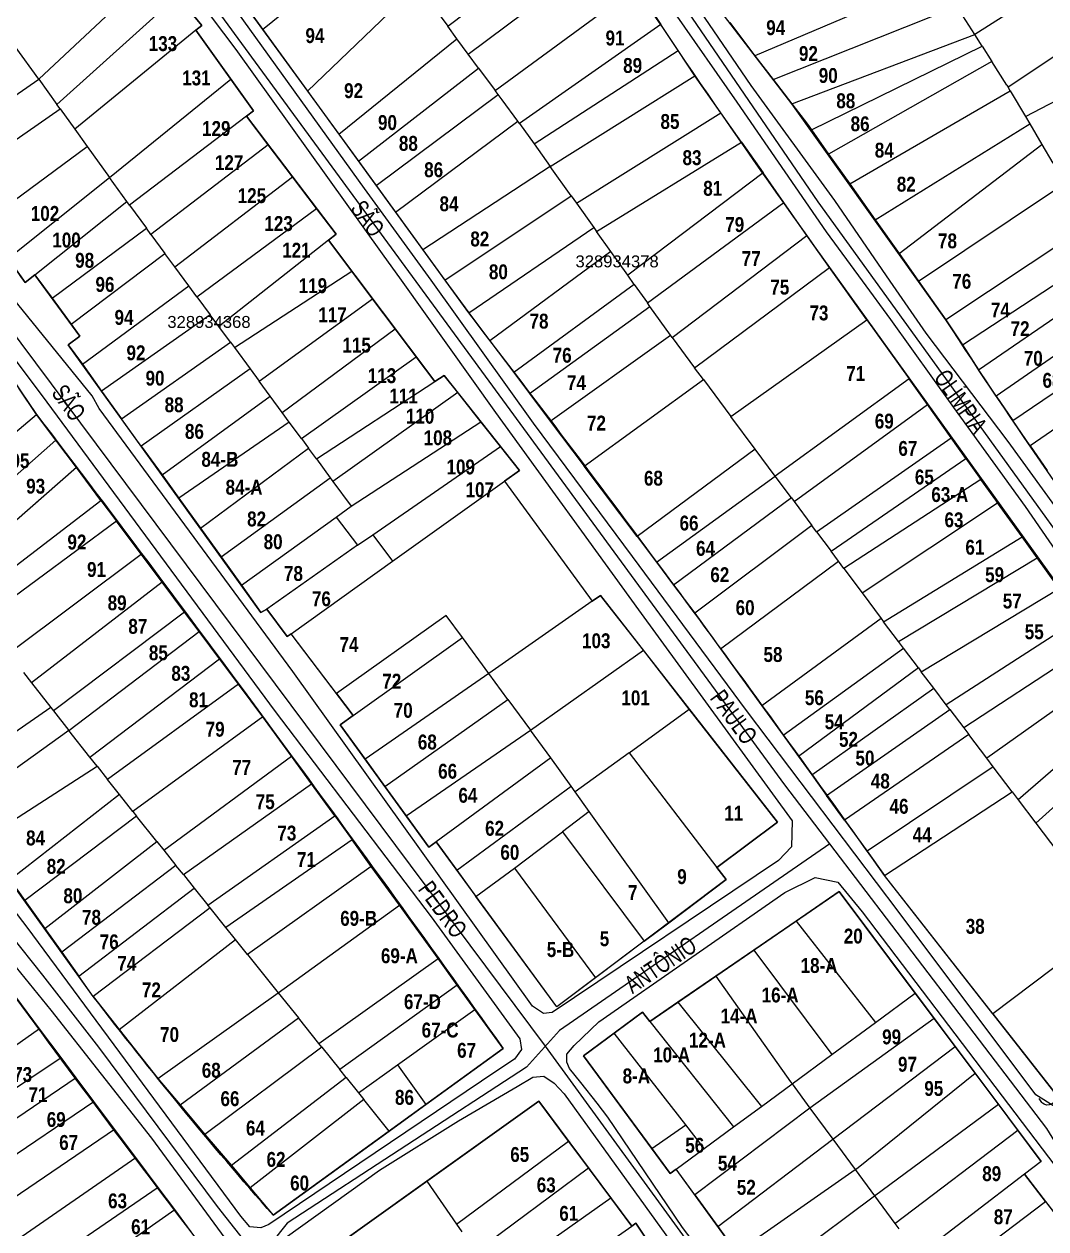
# Model space of a CAD drawing. Extents: x 206155 to 208014, y 4847439 to 4850017.
# Drawn here: x 207287.6 to 207459.2, y 4848296.4 to 4848498.9 of the extents above; entities that cross this region are included whole.
import ezdxf
from ezdxf.enums import TextEntityAlignment as Align

# ---------------------------------------------------------------- set-up
doc = ezdxf.new("R2010")
doc.units = 0
doc.header["$LTSCALE"] = 1.5
doc.header["$MEASUREMENT"] = 0
for name, color, linetype in [('CD-MALHA-LOTES', 40, 'CONTINUOUS'), ('CD_TXT_QUADRA', 7, 'CONTINUOUS'), ('RU-QUADRAS', 6, 'CONTINUOUS'), ('SV-EIXO-RUA-N-PAV', 6, 'CONTINUOUS'), ('SV-PONTE-BUEIRO', 249, 'CONTINUOUS'), ('SV-RUA-NAO-PAV-S-GUIA-C-GUIA', 7, 'CONTINUOUS'), ('SV-TXT-RUA-N-PAV-S-GUIA-C-GUIA', 7, 'CONTINUOUS'), ('Th_NmrPort', 7, 'CONTINUOUS')]:
    doc.layers.add(name, color=color, linetype=linetype)
doc.styles.add('ARIAL', font='ARIAL.TTF')
doc.styles.get("Standard").update_dxf_attribs({"font": 'swisscbo.ttf'})

# ---------------------------------------------------------------- blocks, each defined once
blk = doc.blocks.new('COD119', base_point=(207244.147261, 4849431.007731))
at = {"layer": 'SV-PONTE-BUEIRO'}
blk.add_lwpolyline([(207242.637261, 4849429.007731), (207242.637261, 4849429.841065), (207242.637261, 4849429.966065), (207242.763094, 4849430.299398), (207243.014761, 4849430.674398), (207243.392261, 4849430.882731), (207243.895594, 4849431.007731), (207244.398927, 4849431.007731), (207244.902261, 4849430.882731), (207245.279761, 4849430.674398), (207245.531427, 4849430.299398), (207245.657261, 4849429.966065), (207245.657261, 4849429.841065), (207245.657261, 4849429.007731)], dxfattribs=at)

msp = doc.modelspace()

# ---------------------------------------------------------------- linework, layer by layer
at = {"layer": 'CD-MALHA-LOTES', "linetype": 'Continuous'}
for p, q in [((207358.77, 4848498.48), (207382.63, 4848516.62)), ((207477.08, 4848516.12), (207447.28, 4848497.1)), ((207327.64, 4848497.96), (207347.38, 4848513.9)), ((207317.2, 4848512.3), (207327.64, 4848497.96)), ((207362.21, 4848493.83), (207386.01, 4848511.61)), ((207309.74, 4848508.03), (207290.06, 4848489.6)), ((207482.43, 4848507.99), (207452.88, 4848488.26)), ((207441.22, 4848506.65), (207410.37, 4848493.55)), ((207293.11, 4848485.37), (207313.37, 4848503.6)), ((207335.19, 4848487.58), (207353.7, 4848505.35)), ((207354.74, 4848503.94), (207358.77, 4848498.48)), ((207366.74, 4848487.7), (207390.38, 4848505.05)), ((207390.38, 4848505.05), (207394.54, 4848498.81)), ((207413.45, 4848489.52), (207444.29, 4848501.81)), ((207447.28, 4848497.1), (207444.29, 4848501.81)), ((207455.78, 4848483.35), (207487.73, 4848499.92)), ((207316.45, 4848497.83), (207296.11, 4848481.2)), ((207322.34, 4848489.58), (207316.45, 4848497.83)), ((207327.64, 4848497.96), (207335.19, 4848487.58)), ((207360.32, 4848496.38), (207358.77, 4848498.48)), ((207394.54, 4848498.81), (207370.84, 4848482.13)), ((207397.48, 4848494.4), (207394.54, 4848498.81)), ((207406.12, 4848499.1), (207410.37, 4848493.55)), ((207340.46, 4848480.35), (207360.32, 4848496.38)), ((207362.21, 4848493.83), (207360.32, 4848496.38)), ((207416.57, 4848485.45), (207447.28, 4848497.1)), ((207448.53, 4848495.12), (207447.28, 4848497.1)), ((207290.06, 4848489.6), (207286.12, 4848495.09)), ((207363.95, 4848491.47), (207362.21, 4848493.83)), ((207373.27, 4848478.72), (207397.48, 4848494.4)), ((207400.29, 4848490.17), (207397.48, 4848494.4)), ((207410.37, 4848493.55), (207413.45, 4848489.52)), ((207419.86, 4848481.07), (207448.53, 4848495.12)), ((207448.53, 4848495.12), (207450.15, 4848492.58)), ((207343.76, 4848475.82), (207363.95, 4848491.47)), ((207363.95, 4848491.47), (207366.74, 4848487.7)), ((207450.15, 4848492.58), (207422.74, 4848477.01)), ((207452.67, 4848488.61), (207450.15, 4848492.58)), ((207272.15, 4848477.16), (207290.06, 4848489.6)), ((207290.06, 4848489.6), (207293.11, 4848485.37)), ((207301.97, 4848473.05), (207322.34, 4848489.58)), ((207326.13, 4848484.26), (207322.34, 4848489.58)), ((207375.99, 4848474.9), (207400.29, 4848490.17)), ((207404.66, 4848483.94), (207400.29, 4848490.17)), ((207413.45, 4848489.52), (207416.57, 4848485.45)), ((207335.19, 4848487.58), (207340.46, 4848480.35)), ((207367.23, 4848487.03), (207366.74, 4848487.7)), ((207426.29, 4848471.99), (207453.23, 4848487.66)), ((207452.67, 4848488.61), (207452.88, 4848488.26)), ((207453.23, 4848487.66), (207452.88, 4848488.26)), ((207453.23, 4848487.66), (207455.78, 4848483.35)), ((207293.66, 4848484.6), (207293.11, 4848485.37)), ((207346.73, 4848471.73), (207367.23, 4848487.03)), ((207367.91, 4848486.11), (207367.23, 4848487.03)), ((207370.56, 4848482.55), (207367.91, 4848486.11)), ((207416.57, 4848485.45), (207419.17, 4848482.05)), ((207275.83, 4848472.23), (207293.66, 4848484.6)), ((207293.66, 4848484.6), (207296.11, 4848481.2)), ((207324.98, 4848483.39), (207305.31, 4848468.41)), ((207324.98, 4848483.39), (207326.13, 4848484.26)), ((207328.62, 4848478.59), (207324.98, 4848483.39)), ((207380.37, 4848468.77), (207404.66, 4848483.94)), ((207408.11, 4848479.02), (207404.66, 4848483.94)), ((207455.78, 4848483.35), (207456.52, 4848482.1)), ((207296.11, 4848481.2), (207298.2, 4848478.3)), ((207349.99, 4848467.26), (207370.56, 4848482.55)), ((207370.84, 4848482.13), (207370.56, 4848482.55)), ((207370.84, 4848482.13), (207373.27, 4848478.72)), ((207419.17, 4848482.05), (207419.86, 4848481.07)), ((207430.56, 4848465.95), (207456.52, 4848482.1)), ((207456.52, 4848482.1), (207458.56, 4848478.64)), ((207340.46, 4848480.35), (207343.76, 4848475.82)), ((207419.86, 4848481.07), (207422.74, 4848477.01)), ((207280.71, 4848465.38), (207298.2, 4848478.3)), ((207298.2, 4848478.3), (207301.97, 4848473.05)), ((207328.62, 4848478.59), (207308.91, 4848463.51)), ((207332.71, 4848473.19), (207328.62, 4848478.59)), ((207373.27, 4848478.72), (207375.99, 4848474.9)), ((207383.76, 4848464.01), (207408.11, 4848479.02)), ((207408.11, 4848479.02), (207411.73, 4848473.84)), ((207434.57, 4848460.28), (207458.56, 4848478.64)), ((207458.56, 4848478.64), (207460.42, 4848475.49)), ((207343.76, 4848475.82), (207346.73, 4848471.73)), ((207422.74, 4848477.01), (207426.29, 4848471.99)), ((207284.92, 4848459.46), (207301.97, 4848473.05)), ((207304.84, 4848469.05), (207301.97, 4848473.05)), ((207312.94, 4848458.04), (207332.71, 4848473.19)), ((207336.74, 4848467.87), (207332.71, 4848473.19)), ((207375.99, 4848474.9), (207354.58, 4848460.95)), ((207379.49, 4848470), (207375.99, 4848474.9)), ((207411.73, 4848473.84), (207389, 4848456.66)), ((207415.24, 4848468.85), (207411.73, 4848473.84)), ((207346.73, 4848471.73), (207349.99, 4848467.26)), ((207426.29, 4848471.99), (207430.56, 4848465.95)), ((207437.84, 4848455.67), (207461.04, 4848471.17)), ((207289.43, 4848456.75), (207304.84, 4848469.05)), ((207305.31, 4848468.41), (207304.84, 4848469.05)), ((207358.29, 4848455.85), (207379.49, 4848470)), ((207379.49, 4848470), (207380.37, 4848468.77)), ((207305.31, 4848468.41), (207308.15, 4848464.55)), ((207316.63, 4848453.03), (207336.74, 4848467.87)), ((207349.99, 4848467.26), (207354.58, 4848460.95)), ((207380.37, 4848468.77), (207383.28, 4848464.68)), ((207392.33, 4848452), (207415.24, 4848468.85)), ((207419.09, 4848463.34), (207415.24, 4848468.85)), ((207430.56, 4848465.95), (207434.57, 4848460.28)), ((207292.32, 4848452.78), (207308.15, 4848464.55)), ((207308.91, 4848463.51), (207308.15, 4848464.55)), ((207308.91, 4848463.51), (207311.26, 4848460.33)), ((207362.33, 4848450.31), (207383.28, 4848464.68)), ((207383.28, 4848464.68), (207383.76, 4848464.01)), ((207386.17, 4848460.62), (207383.76, 4848464.01)), ((207396.48, 4848446.17), (207419.09, 4848463.34)), ((207422.88, 4848457.94), (207419.09, 4848463.34)), ((207465.73, 4848464.65), (207442.44, 4848449.14)), ((207338.73, 4848462.53), (207320.29, 4848448.06)), ((207342.64, 4848457.33), (207338.73, 4848462.53)), ((207354.58, 4848460.95), (207358.29, 4848455.85)), ((207284.92, 4848459.46), (207287.79, 4848455.44)), ((207295.49, 4848448.44), (207311.26, 4848460.33)), ((207312.94, 4848458.04), (207311.26, 4848460.33)), ((207386.17, 4848460.62), (207365.84, 4848445.64)), ((207389, 4848456.66), (207386.17, 4848460.62)), ((207434.57, 4848460.28), (207437.84, 4848455.67)), ((207445.2, 4848444.94), (207468.78, 4848460.41)), ((207315.27, 4848454.87), (207312.94, 4848458.04)), ((207322.93, 4848444.49), (207342.64, 4848457.33)), ((207346.15, 4848452.68), (207342.64, 4848457.33)), ((207400.23, 4848441.12), (207422.88, 4848457.94)), ((207429.14, 4848449.18), (207422.88, 4848457.94)), ((207447.94, 4848440.77), (207471.35, 4848456.83)), ((207287.79, 4848455.44), (207289.43, 4848456.75)), ((207289.43, 4848456.75), (207292.32, 4848452.78)), ((207297.39, 4848441.69), (207315.27, 4848454.87)), ((207316.63, 4848453.03), (207315.27, 4848454.87)), ((207358.29, 4848455.85), (207362.33, 4848450.31)), ((207390.1, 4848455.11), (207369.84, 4848440.32)), ((207390.1, 4848455.11), (207389, 4848456.66)), ((207390.1, 4848455.11), (207392.33, 4848452)), ((207437.84, 4848455.67), (207442.44, 4848449.14)), ((207316.63, 4848453.03), (207318.85, 4848450.02)), ((207292.32, 4848452.78), (207295.49, 4848448.44)), ((207327.08, 4848438.85), (207346.15, 4848452.68)), ((207349.94, 4848447.65), (207346.15, 4848452.68)), ((207372.49, 4848436.8), (207392.73, 4848451.42)), ((207392.73, 4848451.42), (207392.33, 4848452)), ((207396.16, 4848446.61), (207392.73, 4848451.42)), ((207474.35, 4848452.66), (207450.86, 4848436.31)), ((207318.85, 4848450.02), (207300.63, 4848437.18)), ((207320.29, 4848448.06), (207318.85, 4848450.02)), ((207362.33, 4848450.31), (207365.84, 4848445.64)), ((207406.34, 4848432.89), (207429.14, 4848449.18)), ((207429.14, 4848449.18), (207436.26, 4848439.22)), ((207442.44, 4848449.14), (207445.2, 4848444.94)), ((207322.27, 4848445.38), (207320.29, 4848448.06)), ((207330.95, 4848433.59), (207349.94, 4848447.65)), ((207353.48, 4848442.94), (207349.94, 4848447.65)), ((207453.67, 4848432.22), (207477.42, 4848448.38)), ((207303.99, 4848432.51), (207322.27, 4848445.38)), ((207322.27, 4848445.38), (207322.93, 4848444.49)), ((207365.84, 4848445.64), (207369.84, 4848440.32)), ((207375.98, 4848432.15), (207396.16, 4848446.61)), ((207396.48, 4848446.17), (207396.16, 4848446.61)), ((207396.48, 4848446.17), (207400.23, 4848441.12)), ((207445.2, 4848444.94), (207447.94, 4848440.77)), ((207322.93, 4848444.49), (207325.56, 4848440.91)), ((207334.19, 4848429.2), (207353.48, 4848442.94)), ((207356.6, 4848438.8), (207353.48, 4848442.94)), ((207480.35, 4848444.31), (207456.57, 4848428)), ((207297.39, 4848441.69), (207300.63, 4848437.18)), ((207325.56, 4848440.91), (207307.27, 4848427.96)), ((207325.56, 4848440.91), (207327.08, 4848438.85)), ((207401.7, 4848439.14), (207400.23, 4848441.12)), ((207450.86, 4848436.31), (207447.94, 4848440.77)), ((207328.94, 4848436.32), (207327.08, 4848438.85)), ((207336.71, 4848425.78), (207356.6, 4848438.8)), ((207369.84, 4848440.32), (207372.49, 4848436.8)), ((207381.67, 4848424.58), (207401.7, 4848439.14)), ((207401.7, 4848439.14), (207406.34, 4848432.89)), ((207436.26, 4848439.22), (207413.76, 4848422.9)), ((207439.33, 4848434.91), (207436.26, 4848439.22)), ((207289.7, 4848433.28), (207286.72, 4848437.66)), ((207300.63, 4848437.18), (207303.99, 4848432.51)), ((207360.45, 4848436.93), (207339.49, 4848421.99)), ((207364.35, 4848432.01), (207360.45, 4848436.93)), ((207372.49, 4848436.8), (207375.98, 4848432.15)), ((207310.78, 4848423.09), (207328.94, 4848436.32)), ((207330.95, 4848433.59), (207328.94, 4848436.32)), ((207416.94, 4848418.63), (207439.33, 4848434.91)), ((207443.34, 4848429.31), (207439.33, 4848434.91)), ((207450.86, 4848436.31), (207453.67, 4848432.22)), ((207269.12, 4848415.92), (207289.7, 4848433.28)), ((207292.92, 4848428.96), (207289.7, 4848433.28)), ((207332.13, 4848431.98), (207330.95, 4848433.59)), ((207410.41, 4848427.41), (207406.34, 4848432.89)), ((207307.27, 4848427.96), (207303.99, 4848432.51)), ((207332.13, 4848431.98), (207313.58, 4848419.19)), ((207334.19, 4848429.2), (207332.13, 4848431.98)), ((207342.55, 4848417.84), (207364.35, 4848432.01)), ((207367.62, 4848427.89), (207364.35, 4848432.01)), ((207375.98, 4848432.15), (207381.67, 4848424.58)), ((207456.57, 4848428), (207453.67, 4848432.22)), ((207292.92, 4848428.96), (207272.48, 4848410.86)), ((207296.4, 4848424.32), (207292.92, 4848428.96)), ((207334.19, 4848429.2), (207335.38, 4848427.58)), ((207420.7, 4848413.56), (207443.34, 4848429.31)), ((207445.8, 4848425.86), (207443.34, 4848429.31)), ((207307.27, 4848427.96), (207310.78, 4848423.09)), ((207317.22, 4848414.14), (207335.38, 4848427.58)), ((207336.71, 4848425.78), (207335.38, 4848427.58)), ((207346.21, 4848413.05), (207367.62, 4848427.89)), ((207410.41, 4848427.41), (207390.58, 4848412.74)), ((207413.76, 4848422.9), (207410.41, 4848427.41)), ((207456.57, 4848428), (207459.44, 4848423.84)), ((207336.71, 4848425.78), (207339.02, 4848422.63)), ((207390.58, 4848412.74), (207381.67, 4848424.58)), ((207423.14, 4848410.27), (207445.8, 4848425.86)), ((207445.8, 4848425.86), (207448.31, 4848422.35)), ((207296.4, 4848424.32), (207275.61, 4848406.15)), ((207300.52, 4848418.81), (207296.4, 4848424.32)), ((207310.78, 4848423.09), (207313.58, 4848419.19)), ((207320.69, 4848409.32), (207339.02, 4848422.63)), ((207339.02, 4848422.63), (207339.49, 4848421.99)), ((207393.81, 4848408.44), (207413.76, 4848422.9)), ((207416.49, 4848419.23), (207413.76, 4848422.9)), ((207339.49, 4848421.99), (207342.55, 4848417.84)), ((207349.5, 4848408.62), (207368.31, 4848422.05)), ((207368.31, 4848422.05), (207383.04, 4848401.87)), ((207448.31, 4848422.35), (207425.29, 4848407.38)), ((207450.82, 4848418.84), (207448.31, 4848422.35)), ((207278.43, 4848401.91), (207300.52, 4848418.81)), ((207300.52, 4848418.81), (207303.11, 4848415.35)), ((207313.58, 4848419.19), (207317.22, 4848414.14)), ((207416.49, 4848419.23), (207396.71, 4848404.59)), ((207416.49, 4848419.23), (207416.94, 4848418.63)), ((207416.94, 4848418.63), (207419.93, 4848414.6)), ((207428.35, 4848403.26), (207451.12, 4848418.42)), ((207451.12, 4848418.42), (207450.82, 4848418.84)), ((207455.24, 4848412.67), (207451.12, 4848418.42)), ((207340.02, 4848416.02), (207342.55, 4848417.84)), ((207303.11, 4848415.35), (207280.6, 4848398.67)), ((207307.25, 4848409.81), (207303.11, 4848415.35)), ((207324.12, 4848404.55), (207340.02, 4848416.02)), ((207340.02, 4848416.02), (207343.63, 4848411.27)), ((207419.93, 4848414.6), (207400.24, 4848399.89)), ((207420.7, 4848413.56), (207419.93, 4848414.6)), ((207317.22, 4848414.14), (207320.69, 4848409.32)), ((207343.63, 4848411.27), (207346.21, 4848413.05)), ((207346.21, 4848413.05), (207349.5, 4848408.62)), ((207390.58, 4848412.74), (207393.81, 4848408.44)), ((207420.7, 4848413.56), (207423.14, 4848410.27)), ((207431.93, 4848398.44), (207455.24, 4848412.67)), ((207457.75, 4848409.16), (207455.24, 4848412.67)), ((207343.63, 4848411.27), (207328.37, 4848400.56)), ((207424.39, 4848408.59), (207423.14, 4848410.27)), ((207284.97, 4848393.1), (207307.25, 4848409.81)), ((207310.81, 4848405.06), (207307.25, 4848409.81)), ((207320.69, 4848409.32), (207324.12, 4848404.55)), ((207332.47, 4848396.37), (207349.5, 4848408.62)), ((207393.81, 4848408.44), (207396.71, 4848404.59)), ((207404.6, 4848393.86), (207424.39, 4848408.59)), ((207425.29, 4848407.38), (207424.39, 4848408.59)), ((207434.47, 4848395.09), (207457.75, 4848409.16)), ((207461.44, 4848404.01), (207457.75, 4848409.16)), ((207425.29, 4848407.38), (207428.35, 4848403.26)), ((207310.81, 4848405.06), (207288.83, 4848388.19)), ((207314.54, 4848400.06), (207310.81, 4848405.06)), ((207324.12, 4848404.55), (207327.39, 4848400.01)), ((207396.71, 4848404.59), (207400.24, 4848399.89)), ((207428.35, 4848403.26), (207431.54, 4848398.97)), ((207438.31, 4848390.02), (207461.44, 4848404.01)), ((207327.39, 4848400.01), (207328.37, 4848400.56)), ((207328.37, 4848400.56), (207331.78, 4848395.97)), ((207383.04, 4848401.87), (207365.65, 4848389.76)), ((207314.54, 4848400.06), (207292.56, 4848383.45)), ((207317, 4848396.78), (207314.54, 4848400.06)), ((207358.52, 4848399.46), (207340.09, 4848386.36)), ((207361.23, 4848395.78), (207358.52, 4848399.46)), ((207400.24, 4848399.89), (207404.6, 4848393.86)), ((207431.54, 4848398.97), (207411.52, 4848384.3)), ((207431.54, 4848398.97), (207431.93, 4848398.44)), ((207434.47, 4848395.09), (207431.93, 4848398.44)), ((207465.02, 4848399.01), (207442.49, 4848384.49)), ((207295.13, 4848380.18), (207317, 4848396.78)), ((207320.43, 4848392.2), (207317, 4848396.78)), ((207331.78, 4848395.97), (207332.47, 4848396.37)), ((207340.09, 4848386.36), (207332.47, 4848396.37)), ((207342.9, 4848382.66), (207361.23, 4848395.78)), ((207365.65, 4848389.76), (207361.23, 4848395.78)), ((207435.32, 4848393.97), (207434.47, 4848395.09)), ((207467.73, 4848395.23), (207445.44, 4848380.6)), ((207298.65, 4848375.7), (207320.43, 4848392.2)), ((207323.62, 4848387.93), (207320.43, 4848392.2)), ((207372.66, 4848380.22), (207391.62, 4848393.64)), ((207399.33, 4848383.75), (207391.62, 4848393.64)), ((207404.6, 4848393.86), (207411.52, 4848384.3)), ((207415.09, 4848379.36), (207435.32, 4848393.97)), ((207437.81, 4848390.68), (207435.32, 4848393.97)), ((207437.81, 4848390.68), (207417.67, 4848375.79)), ((207437.81, 4848390.68), (207438.31, 4848390.02)), ((207470.92, 4848390.86), (207449.31, 4848375.48)), ((207287.49, 4848389.9), (207288.83, 4848388.19)), ((207288.83, 4848388.19), (207292.1, 4848384.04)), ((207365.65, 4848389.76), (207344.9, 4848375.31)), ((207368.86, 4848385.38), (207365.65, 4848389.76)), ((207440.41, 4848387.24), (207438.31, 4848390.02)), ((207323.62, 4848387.93), (207301.62, 4848371.93)), ((207327.73, 4848382.44), (207323.62, 4848387.93)), ((207340.09, 4848386.36), (207342.9, 4848382.66)), ((207419.92, 4848372.68), (207440.41, 4848387.24)), ((207442.49, 4848384.49), (207440.41, 4848387.24)), ((207292.1, 4848384.04), (207273.64, 4848371.18)), ((207292.1, 4848384.04), (207292.56, 4848383.45)), ((207348.21, 4848370.75), (207368.86, 4848385.38)), ((207368.86, 4848385.38), (207372.66, 4848380.22)), ((207411.52, 4848384.3), (207415.09, 4848379.36)), ((207443.11, 4848383.68), (207442.49, 4848384.49)), ((207474.52, 4848385.91), (207454.6, 4848368.49)), ((207292.56, 4848383.45), (207295.13, 4848380.18)), ((207327.73, 4848382.44), (207305.86, 4848366.53)), ((207332.52, 4848375.82), (207327.73, 4848382.44)), ((207389.21, 4848376.4), (207399.33, 4848383.75)), ((207422.41, 4848369.24), (207443.11, 4848383.68)), ((207443.11, 4848383.68), (207445.44, 4848380.6)), ((207457.55, 4848364.59), (207477.17, 4848382.28)), ((207295.13, 4848380.18), (207276.74, 4848366.92)), ((207298.65, 4848375.7), (207295.13, 4848380.18)), ((207351.79, 4848365.82), (207372.66, 4848380.22)), ((207376.09, 4848375.54), (207372.66, 4848380.22)), ((207445.44, 4848380.6), (207446.3, 4848379.46)), ((207415.09, 4848379.36), (207417.67, 4848375.79)), ((207446.3, 4848379.46), (207425.42, 4848365.09)), ((207449.31, 4848375.48), (207446.3, 4848379.46)), ((207389.21, 4848376.4), (207380.16, 4848369.84)), ((207389.21, 4848376.4), (207403.98, 4848357.16)), ((207280.54, 4848361.7), (207299.88, 4848374.14)), ((207299.88, 4848374.14), (207298.65, 4848375.7)), ((207299.88, 4848374.14), (207301.62, 4848371.93)), ((207311.08, 4848360.02), (207332.52, 4848375.82)), ((207335.88, 4848371.18), (207332.52, 4848375.82)), ((207344.9, 4848375.31), (207348.21, 4848370.75)), ((207376.09, 4848375.54), (207356.81, 4848361.45)), ((207379.47, 4848370.81), (207376.09, 4848375.54)), ((207417.67, 4848375.79), (207419.92, 4848372.68)), ((207450.4, 4848374.04), (207429.19, 4848359.87)), ((207450.4, 4848374.04), (207449.31, 4848375.48)), ((207453.57, 4848369.85), (207450.4, 4848374.04)), ((207303.62, 4848369.39), (207301.62, 4848371.93)), ((207419.92, 4848372.68), (207422.41, 4848369.24)), ((207314.36, 4848355.94), (207335.88, 4848371.18)), ((207339.78, 4848365.8), (207335.88, 4848371.18)), ((207348.21, 4848370.75), (207351.79, 4848365.82)), ((207360.27, 4848356.71), (207379.47, 4848370.81)), ((207380.16, 4848369.84), (207379.47, 4848370.81)), ((207382.54, 4848366.52), (207380.16, 4848369.84)), ((207432.13, 4848355.81), (207453.57, 4848369.85)), ((207453.57, 4848369.85), (207454.6, 4848368.49)), ((207303.62, 4848369.39), (207285.27, 4848355.05)), ((207305.86, 4848366.53), (207303.62, 4848369.39)), ((207425.42, 4848365.09), (207422.41, 4848369.24)), ((207454.6, 4848368.49), (207457.55, 4848364.59)), ((207306.48, 4848365.75), (207287.73, 4848351.61)), ((207305.86, 4848366.53), (207306.48, 4848365.75)), ((207309.9, 4848361.49), (207306.48, 4848365.75)), ((207318.48, 4848350.81), (207339.78, 4848365.8)), ((207339.78, 4848365.8), (207342.69, 4848361.78)), ((207351.79, 4848365.82), (207355.6, 4848360.57)), ((207382.54, 4848366.52), (207378.03, 4848363.12)), ((207395.89, 4848347.86), (207382.54, 4848366.52)), ((207425.42, 4848365.09), (207429.19, 4848359.87)), ((207457.55, 4848364.59), (207463.55, 4848356.66)), ((207342.69, 4848361.78), (207321.5, 4848347.04)), ((207345.93, 4848357.3), (207342.69, 4848361.78)), ((207369.96, 4848357.02), (207378.03, 4848363.12)), ((207378.03, 4848363.12), (207391.74, 4848344.75)), ((207291.1, 4848346.87), (207309.9, 4848361.49)), ((207309.9, 4848361.49), (207311.08, 4848360.02)), ((207311.08, 4848360.02), (207313.12, 4848357.48)), ((207355.6, 4848360.57), (207356.81, 4848361.45)), ((207356.81, 4848361.45), (207360.27, 4848356.71)), ((207429.19, 4848359.87), (207432.13, 4848355.81)), ((207313.12, 4848357.48), (207293.92, 4848342.91)), ((207314.36, 4848355.94), (207313.12, 4848357.48)), ((207314.36, 4848355.94), (207316.2, 4848353.65)), ((207345.93, 4848357.3), (207325.12, 4848342.53)), ((207350.64, 4848350.79), (207345.93, 4848357.3)), ((207360.27, 4848356.71), (207363.51, 4848352.26)), ((207363.51, 4848352.26), (207369.96, 4848357.02)), ((207369.96, 4848357.02), (207383.59, 4848338.62)), ((207450.32, 4848332.57), (207432.13, 4848355.81)), ((207285.27, 4848355.05), (207287.73, 4848351.61)), ((207296.8, 4848338.86), (207316.2, 4848353.65)), ((207316.2, 4848353.65), (207318.48, 4848350.81)), ((207287.73, 4848351.61), (207291.1, 4848346.87)), ((207377.08, 4848333.72), (207363.51, 4848352.26)), ((207318.84, 4848350.35), (207299.23, 4848335.46)), ((207318.84, 4848350.35), (207318.48, 4848350.81)), ((207321.5, 4848347.04), (207318.84, 4848350.35)), ((207330.29, 4848336.1), (207350.64, 4848350.79)), ((207357.14, 4848341.82), (207350.64, 4848350.79)), ((207391.74, 4848344.75), (207395.89, 4848347.86)), ((207417.27, 4848348.14), (207410.16, 4848343.24)), ((207417.27, 4848348.14), (207430.62, 4848331.11)), ((207470.34, 4848347.68), (207450.32, 4848332.57)), ((207291.1, 4848346.87), (207293.92, 4848342.91)), ((207323.14, 4848345.01), (207321.5, 4848347.04)), ((207303.58, 4848329.93), (207323.14, 4848345.01)), ((207325.12, 4848342.53), (207323.14, 4848345.01)), ((207391.74, 4848344.75), (207383.59, 4848338.62)), ((207293.92, 4848342.91), (207296.8, 4848338.86)), ((207325.12, 4848342.53), (207330.29, 4848336.1)), ((207337.12, 4848327.58), (207357.14, 4848341.82)), ((207360.36, 4848337.37), (207357.14, 4848341.82)), ((207410.16, 4848343.24), (207403.8, 4848338.87)), ((207410.16, 4848343.24), (207423.29, 4848325.7)), ((207299.23, 4848335.46), (207296.8, 4848338.86)), ((207383.59, 4848338.62), (207377.08, 4848333.72)), ((207403.8, 4848338.87), (207397.43, 4848334.49)), ((207403.8, 4848338.87), (207416.34, 4848321.12)), ((207290.22, 4848330.01), (207285.08, 4848336.89)), ((207299.23, 4848335.46), (207303.58, 4848329.93)), ((207310.09, 4848321.66), (207330.29, 4848336.1)), ((207330.29, 4848336.1), (207333.7, 4848331.85)), ((207360.36, 4848337.37), (207340.62, 4848323.2)), ((207363.34, 4848333.25), (207360.36, 4848337.37)), ((207430.62, 4848331.11), (207437.28, 4848336.02)), ((207440.46, 4848331.78), (207437.28, 4848336.02)), ((207397.43, 4848334.49), (207392.73, 4848331.27)), ((207397.43, 4848334.49), (207411.44, 4848316.97)), ((207313.81, 4848317.25), (207333.7, 4848331.85)), ((207337.12, 4848327.58), (207333.7, 4848331.85)), ((207350.33, 4848323.95), (207363.34, 4848333.25)), ((207440.46, 4848331.78), (207419.59, 4848316.71)), ((207444.01, 4848327.04), (207440.46, 4848331.78)), ((207450.32, 4848332.57), (207462.18, 4848317.44)), ((207290.22, 4848330.01), (207270.85, 4848316.53)), ((207293.83, 4848325.18), (207290.22, 4848330.01)), ((207303.58, 4848329.93), (207310.09, 4848321.66)), ((207398.76, 4848313.87), (207386.73, 4848329.29)), ((207392.73, 4848331.27), (207406.79, 4848313.55)), ((207423.29, 4848325.7), (207430.62, 4848331.11)), ((207337.64, 4848326.93), (207337.12, 4848327.58)), ((207337.64, 4848326.93), (207317.99, 4848312.29)), ((207337.64, 4848326.93), (207340.62, 4848323.2)), ((207416.6, 4848320.77), (207423.29, 4848325.7)), ((207423.45, 4848311.46), (207444.01, 4848327.04)), ((207447.35, 4848322.59), (207444.01, 4848327.04)), ((207273.79, 4848311.8), (207293.83, 4848325.18)), ((207296.36, 4848321.78), (207293.83, 4848325.18)), ((207343.77, 4848319.27), (207350.33, 4848323.95)), ((207350.33, 4848323.95), (207355.08, 4848317.32)), ((207299.3, 4848317.84), (207296.36, 4848321.78)), ((207310.09, 4848321.66), (207313.81, 4848317.25)), ((207341.72, 4848321.82), (207322.42, 4848307.04)), ((207341.72, 4848321.82), (207340.62, 4848323.2)), ((207341.72, 4848321.82), (207343.77, 4848319.27)), ((207451.25, 4848317.38), (207447.35, 4848322.59)), ((207343.77, 4848319.27), (207344.66, 4848318.14)), ((207411.44, 4848316.97), (207416.6, 4848320.77)), ((207416.34, 4848321.12), (207416.6, 4848320.77)), ((207416.6, 4848320.77), (207419.59, 4848316.71)), ((207278.58, 4848303.78), (207299.3, 4848317.84)), ((207302.8, 4848313.16), (207299.3, 4848317.84)), ((207313.81, 4848317.25), (207317.99, 4848312.29)), ((207344.66, 4848318.14), (207325.59, 4848303.28)), ((207348.9, 4848312.84), (207344.66, 4848318.14)), ((207348.9, 4848312.84), (207355.08, 4848317.32)), ((207430.46, 4848301.94), (207451.25, 4848317.38)), ((207454.51, 4848313.02), (207451.25, 4848317.38)), ((207419.59, 4848316.71), (207400.28, 4848302.11)), ((207406.79, 4848313.55), (207411.44, 4848316.97)), ((207419.59, 4848316.71), (207423.45, 4848311.46)), ((207281.64, 4848298.8), (207302.8, 4848313.16)), ((207306.37, 4848308.38), (207302.8, 4848313.16)), ((207393.05, 4848309.91), (207398.76, 4848313.87)), ((207401.85, 4848309.9), (207398.76, 4848313.87)), ((207401.85, 4848309.9), (207406.79, 4848313.55)), ((207317.99, 4848312.29), (207322.42, 4848307.04)), ((207329.42, 4848298.74), (207348.9, 4848312.84)), ((207360.26, 4848297.18), (207379.06, 4848311.14)), ((207382.42, 4848306.64), (207379.06, 4848311.14)), ((207404.13, 4848296.8), (207423.45, 4848311.46)), ((207423.45, 4848311.46), (207427.2, 4848306.36)), ((207433.86, 4848297.33), (207454.51, 4848313.02)), ((207458.46, 4848307.75), (207454.51, 4848313.02)), ((207393.05, 4848309.91), (207396.15, 4848305.7)), ((207397.14, 4848306.43), (207401.85, 4848309.9)), ((207285.11, 4848293.68), (207306.37, 4848308.38)), ((207310.1, 4848303.39), (207306.37, 4848308.38)), ((207322.42, 4848307.04), (207325.59, 4848303.28)), ((207458.46, 4848307.75), (207455.65, 4848305.6)), ((207363.45, 4848292.55), (207382.42, 4848306.64)), ((207386.14, 4848301.64), (207382.42, 4848306.64)), ((207396.15, 4848305.7), (207397.14, 4848306.43)), ((207400.28, 4848302.11), (207397.14, 4848306.43)), ((207407.27, 4848292.46), (207427.2, 4848306.36)), ((207427.2, 4848306.36), (207430.46, 4848301.94)), ((207455.65, 4848305.6), (207437.83, 4848291.93)), ((207459.19, 4848300.99), (207455.65, 4848305.6)), ((207310.1, 4848303.39), (207288.75, 4848288.72)), ((207312.9, 4848299.64), (207310.1, 4848303.39)), ((207325.59, 4848303.28), (207329.42, 4848298.74)), ((207355.25, 4848304.43), (207360.26, 4848297.18)), ((207366.67, 4848287.88), (207386.14, 4848301.64)), ((207389.68, 4848296.89), (207386.14, 4848301.64)), ((207400.28, 4848302.11), (207404.13, 4848296.8)), ((207410.91, 4848287.44), (207430.46, 4848301.94)), ((207430.46, 4848301.94), (207433.86, 4848297.33)), ((207441.21, 4848287.42), (207459.19, 4848300.99)), ((207459.19, 4848300.99), (207464.95, 4848293.47)), ((207291.63, 4848284.8), (207312.9, 4848299.64)), ((207315.69, 4848295.9), (207312.9, 4848299.64)), ((207360.26, 4848297.18), (207361.14, 4848295.9)), ((207433.86, 4848297.33), (207434.55, 4848296.39)), ((207369.98, 4848283.09), (207389.68, 4848296.89)), ((207404.13, 4848296.8), (207407.27, 4848292.46))]:
    msp.add_line(p, q, dxfattribs=at)
at = {"layer": 'CD-MALHA-LOTES', "linetype": 'Continuous', "flags": 128}
for points in [[(207316.45, 4848497.83), (207317.44, 4848498.64), (207313.37, 4848503.6)], [(207338.73, 4848462.53), (207340.02, 4848463.54), (207336.74, 4848467.87)], [(207295.49, 4848448.44), (207296.96, 4848446.42), (207295.03, 4848444.96), (207297.39, 4848441.69)], [(207360.45, 4848436.93), (207358.16, 4848439.82), (207356.6, 4848438.8)], [(207368.31, 4848422.05), (207370.82, 4848423.85), (207367.62, 4848427.89)], [(207391.62, 4848393.64), (207384.44, 4848402.84), (207383.04, 4848401.87)], [(207342.9, 4848382.66), (207340.7, 4848381.09), (207344.9, 4848375.31)], [(207403.98, 4848357.16), (207414.16, 4848364.74), (207399.33, 4848383.75)], [(207395.89, 4848347.86), (207405.54, 4848355.12), (207403.98, 4848357.16)], [(207437.28, 4848336.02), (207424.49, 4848353.1), (207417.27, 4848348.14)], [(207355.08, 4848317.32), (207368.07, 4848326.72), (207363.34, 4848333.25)], [(207392.73, 4848331.27), (207391.49, 4848332.83), (207386.73, 4848329.29)], [(207386.73, 4848329.29), (207381.59, 4848325.47), (207393.05, 4848309.91)], [(207296.36, 4848321.78), (207276.18, 4848308.12), (207276, 4848307.99)], [(207427.2, 4848306.36), (207427.41, 4848306.51), (207447.35, 4848322.59)], [(207379.06, 4848311.14), (207374.05, 4848317.86), (207355.25, 4848304.43)], [(207355.25, 4848304.43), (207333.63, 4848288.99), (207339.87, 4848279.95)], [(207393.79, 4848292.25), (207390.37, 4848297.37), (207389.68, 4848296.89)]]:
    msp.add_lwpolyline(points, dxfattribs=at)
at = {"layer": 'CD-MALHA-LOTES', "linetype": 'Continuous'}
for p in [(207375.99, 4848474.9), (207400.24, 4848399.89), (207337.12, 4848327.58), (207337.64, 4848326.93), (207337.64, 4848326.93), (207344.66, 4848318.14), (207348.9, 4848312.84)]:
    msp.add_point(p, dxfattribs=at)
at = {"layer": 'RU-QUADRAS', "color": 6, "linetype": 'Continuous'}
for points in [[(207317.14, 4848612.04), (207375.51, 4848655.54), (207422.74, 4848594.3), (207456.33, 4848547.7), (207487.57, 4848500.17), (207505.73, 4848470.86), (207528.79, 4848440.17), (207558.82, 4848396.07, -0.01699), (207509.66, 4848357.7), (207478.28, 4848397.1, -0.01246), (207442.44, 4848449.14), (207416.57, 4848485.45), (207397.48, 4848510.38, -0.006934), (207352.3, 4848568.1)], [(207271.25, 4848575.75), (207312.24, 4848607.9), (207340.07, 4848568.83), (207353.52, 4848551.26), (207374.57, 4848525.43), (207375.47, 4848526.1), (207382.63, 4848516.62, 0.011006), (207422.88, 4848457.94), (207483.29, 4848373.89), (207481.85, 4848372.63), (207500.04, 4848350.08), (207462.18, 4848317.44), (207432.13, 4848355.81, 0.009219), (207362.33, 4848450.31)], [(207175.97, 4848503.65), (207216.55, 4848533.31), (207247.05, 4848491.28), (207247.91, 4848491.92), (207261.67, 4848472.26), (207262.74, 4848473.02), (207289.7, 4848433.28, -0.007776), (207368.07, 4848326.72), (207329.42, 4848298.74, -0.016949), (207299.23, 4848335.46), (207244.92, 4848411.13), (207220.6, 4848443.77), (207196.96, 4848477.75), (207195.78, 4848476.87)], [(207128.42, 4848465.73), (207169.88, 4848497.11, -0.012584), (207216.78, 4848428.28), (207218.19, 4848429.29), (207226.56, 4848418.15), (207225.58, 4848417.46), (207246.94, 4848388.62), (207247.77, 4848389.19, 0.012114), (207318.88, 4848291.63, -0.024659), (207279.44, 4848261), (207235.25, 4848320.22), (207221.06, 4848340.08), (207220.29, 4848339.51), (207210.25, 4848352.51), (207211.39, 4848353.15), (207186.81, 4848386.29), (207185.87, 4848385.62), (207182.9, 4848389.34), (207183.79, 4848390.05), (207177.42, 4848399.76), (207144.41, 4848445.43)]]:
    msp.add_lwpolyline(points, format="xyb", close=True, dxfattribs=at)
msp.add_lwpolyline([(207290.13, 4848531.94), (207317.44, 4848498.64), (207316.45, 4848497.83), (207326.13, 4848484.26), (207324.98, 4848483.39), (207340.02, 4848463.54), (207338.73, 4848462.53), (207356.6, 4848438.8), (207358.16, 4848439.82), (207370.82, 4848423.85), (207368.31, 4848422.05), (207383.04, 4848401.87), (207384.44, 4848402.84), (207414.16, 4848364.74), (207403.98, 4848357.16), (207405.54, 4848355.12), (207377.08, 4848333.72), (207356.81, 4848361.45), (207355.6, 4848360.57), (207340.7, 4848381.09), (207342.9, 4848382.66), (207332.47, 4848396.37), (207331.78, 4848395.97), (207328.37, 4848400.56), (207327.39, 4848400.01), (207295.03, 4848444.96), (207296.96, 4848446.42), (207289.43, 4848456.75), (207287.79, 4848455.44, 0.011479), (207264.55, 4848487.32)], format="xyb", dxfattribs=at)
for points in [[(207441.08, 4848245.83), (207397.14, 4848306.43), (207396.15, 4848305.7), (207381.59, 4848325.47), (207391.49, 4848332.83), (207392.73, 4848331.27), (207424.49, 4848353.1), (207458.46, 4848307.75), (207455.65, 4848305.6), (207467.27, 4848290.44)], [(207333.63, 4848288.99), (207374.05, 4848317.86), (207389.68, 4848296.89), (207390.37, 4848297.37), (207393.79, 4848292.25)]]:
    msp.add_lwpolyline(points, dxfattribs=at)
at = {"layer": 'SV-EIXO-RUA-N-PAV'}
for points in [[(207613.6, 4848200.92), (207578.27, 4848256.16), (207552.1, 4848292.7), (207532.1, 4848319.61), (207510.87, 4848345.78), (207508.42, 4848349.6), (207506.43, 4848352.69), (207495.56, 4848365.53), (207479.27, 4848388.24), (207440.26, 4848442.31), (207421, 4848468.98), (207393.35, 4848509.47), (207381.99, 4848524.28), (207365.7, 4848544.03), (207348.42, 4848565.76), (207318.3, 4848605.76), (207312.71, 4848613.53)], [(207569.12, 4848164.42), (207541.99, 4848200.43), (207519.42, 4848233.83), (207504.07, 4848250.98), (207478.8, 4848286.64), (207465.26, 4848303.79), (207460.74, 4848311.09), (207459.39, 4848313.27), (207422.93, 4848361.13), (207415.38, 4848371.04), (207270.94, 4848568.29), (207264.4, 4848574.07)], [(207216.02, 4848538.4), (207229.17, 4848522.85), (207375.15, 4848327.12)], [(207169.77, 4848503.23), (207203.94, 4848458.64), (207215.28, 4848443.79), (207227, 4848424.25), (207232.86, 4848414.87), (207239.51, 4848407.05), (207245.76, 4848400.8), (207253.57, 4848389.47), (207262.17, 4848376.57), (207270.77, 4848365.63), (207279.76, 4848352.73), (207290.7, 4848339.06), (207300.08, 4848326.94), (207320.01, 4848300.17), (207325.87, 4848292.75), (207326.75, 4848291.03), (207329.58, 4848285.52), (207408.52, 4848182.74), (207429.62, 4848152.65), (207454.24, 4848119.83), (207465.97, 4848104.39), (207469.22, 4848095.17)], [(207422.93, 4848361.13), (207377.52, 4848329.77), (207372.01, 4848323.61), (207331.82, 4848297.36), (207326.75, 4848291.03), (207324.04, 4848287.63), (207279.95, 4848256.19), (207277.66, 4848254.88), (207270.88, 4848251), (207229.49, 4848221.63)], [(207375.15, 4848327.12), (207442.72, 4848234.23), (207500.71, 4848156.45), (207511.5, 4848140.27), (207519.41, 4848130.6)]]:
    msp.add_lwpolyline(points, dxfattribs=at)
at = {"layer": 'SV-RUA-NAO-PAV-S-GUIA-C-GUIA', "flags": 128}
for points in [[(207221.01, 4848529.33), (207252.93, 4848485.92), (207266.24, 4848468.79), (207275.91, 4848455.96), (207290.47, 4848436.63), (207329.76, 4848383.33), (207355.96, 4848348.83), (207370.89, 4848328.35), (207371.14, 4848326.57), (207369.96, 4848324.92), (207366.99, 4848322.95), (207328.71, 4848297.16), (207327.37, 4848296.6), (207325.55, 4848296.78), (207324.01, 4848298.54), (207288.13, 4848347.1), (207269.4, 4848371.52), (207249.65, 4848398), (207233.87, 4848416.6), (207221.82, 4848437.38), (207209.25, 4848456.07), (207206.03, 4848460.86), (207184.57, 4848489.17), (207175.33, 4848500.51)], [(207304.72, 4848519.11), (207323.2, 4848494.56), (207347.76, 4848460.26), (207350.93, 4848455.83), (207366.81, 4848433.61), (207390.79, 4848400.43), (207416.64, 4848364.95), (207416.51, 4848360.63), (207414.31, 4848358.32), (207376.33, 4848332.75), (207374.86, 4848332.58), (207372.99, 4848333.81), (207332.74, 4848390.05), (207300.22, 4848434.25), (207299.03, 4848436.38), (207283.12, 4848455.94), (207269.99, 4848471.77), (207260.91, 4848484.45), (207246.67, 4848501.38)], [(207396.39, 4848508.04), (207409.68, 4848488.51), (207423.72, 4848469.21), (207433.03, 4848455.68), (207439.07, 4848446.91), (207452.83, 4848428.73), (207470.61, 4848404.25)], [(207396.84, 4848500.73), (207407.3, 4848485.76), (207422.3, 4848463.96), (207428.38, 4848455.69), (207433.16, 4848449.19), (207443.69, 4848434.42), (207455.74, 4848417.78), (207466.55, 4848402.13), (207476.39, 4848388.14), (207486.4, 4848375.49), (207495.72, 4848363.45), (207504.37, 4848351.44), (207500.44, 4848347.9), (207464.26, 4848317.41), (207460.87, 4848316.84), (207457.56, 4848318.91), (207434.41, 4848349.77), (207408.97, 4848383.52), (207389.79, 4848409.37), (207373.18, 4848431.79), (207355.98, 4848455.82), (207344.81, 4848471.24), (207321.2, 4848504.03)], [(207321.36, 4848294.84), (207309.07, 4848311.65), (207292.17, 4848333.17), (207279.7, 4848348.39), (207258.87, 4848377.5), (207248.89, 4848393.16), (207244.73, 4848400.21), (207232.92, 4848411.3), (207225.78, 4848422.61), (207221.65, 4848430.21), (207218.28, 4848435.51), (207202.91, 4848456.08), (207199.82, 4848460.22), (207171.39, 4848496.9)], [(207414.47, 4848275.27), (207398.17, 4848296.62), (207385.66, 4848315.16), (207383.87, 4848317.55), (207381.11, 4848320.99), (207379.24, 4848323.38), (207378.79, 4848324.42), (207378.79, 4848325.76), (207380.01, 4848327.25), (207384.14, 4848331.22), (207415.37, 4848352.94), (207420.49, 4848355.46), (207424.27, 4848354.66), (207428.39, 4848349.7), (207477.54, 4848284.92)], [(207331.48, 4848294.92), (207347.31, 4848306.27), (207360.58, 4848314.57), (207370.43, 4848320.31), (207373.05, 4848321.88), (207374.89, 4848322.06), (207376.65, 4848320.89), (207378.32, 4848319.1), (207399.59, 4848289.6)]]:
    msp.add_lwpolyline(points, dxfattribs=at)

# ---------------------------------------------------------------- block references
at = {"layer": 'SV-PONTE-BUEIRO', "rotation": 215}
msp.add_blockref('COD119', (207460.48, 4848317.57), dxfattribs=at)

# ---------------------------------------------------------------- texts
at = {"layer": 'CD_TXT_QUADRA', "linetype": 'Continuous', "style": 'ARIAL'}
for s, p in [('328934378', (207387.21, 4848458.98)), ('328934368', (207318.66, 4848448.81))]:
    msp.add_text(s, height=2, dxfattribs=at).set_placement(p, align=Align.MIDDLE)
at = {"layer": 'SV-TXT-RUA-N-PAV-S-GUIA-C-GUIA', "style": 'ARIAL', "width": 0.7}
for s, rotation, p in [('SÃO', 306, (207342.27, 4848467.8)), ('OLÍMPIA', 305, (207440.29, 4848439.44)), ('SÃO', 306, (207292.08, 4848436.85)), ('PAULO', 306, (207402.69, 4848385.56)), ('PEDRO', 306, (207353.66, 4848353.43)), ('ANTÔNIO', 34, (207389.8, 4848335.83))]:
    msp.add_text(s, height=3, rotation=rotation, dxfattribs=at).set_placement(p)
at = {"layer": 'Th_NmrPort', "color": 1}
for s, p in [('94', (207412.26, 4848498.25)), ('94', (207334.87, 4848496.92)), ('91', (207385.27, 4848496.52)), ('133', (207308.54, 4848495.58)), ('92', (207417.75, 4848493.91)), ('89', (207388.23, 4848491.9)), ('90', (207421.08, 4848490.22)), ('131', (207314.16, 4848489.81)), ('92', (207341.36, 4848487.66)), ('88', (207424.03, 4848485.97)), ('90', (207347.05, 4848482.31)), ('85', (207394.5, 4848482.49)), ('86', (207426.43, 4848482.1)), ('129', (207317.5, 4848481.31)), ('88', (207350.56, 4848478.81)), ('83', (207398.2, 4848476.41)), ('84', (207430.49, 4848477.67)), ('127', (207319.65, 4848475.57)), ('86', (207354.81, 4848474.38)), ('82', (207434.19, 4848471.95)), ('125', (207323.49, 4848470.03)), ('81', (207401.68, 4848471.26)), ('84', (207357.39, 4848468.66)), ('102', (207288.73, 4848467.04)), ('123', (207327.97, 4848465.34)), ('79', (207405.38, 4848465.17)), ('100', (207292.35, 4848462.57)), ('82', (207362.56, 4848462.75)), ('78', (207441.12, 4848462.43)), ('121', (207330.96, 4848460.86)), ('98', (207296.19, 4848459.16)), ('77', (207408.15, 4848459.45)), ('80', (207365.68, 4848457.23)), ('76', (207443.51, 4848455.64)), ('96', (207299.6, 4848455.11)), ('119', (207333.73, 4848454.9)), ('75', (207412.95, 4848454.65)), ('94', (207302.8, 4848449.57)), ('117', (207337.02, 4848450.01)), ('73', (207419.52, 4848450.32)), ('74', (207449.98, 4848450.81)), ('78', (207372.5, 4848448.94)), ('72', (207453.3, 4848447.67)), ('92', (207304.81, 4848443.62)), ('115', (207341.07, 4848444.9)), ('76', (207376.39, 4848443.21)), ('70', (207455.52, 4848442.69)), ('90', (207308.01, 4848439.36)), ('113', (207345.33, 4848439.78)), ('71', (207425.7, 4848440.14)), ('74', (207378.79, 4848438.6)), ('68', (207458.66, 4848439)), ('111', (207348.96, 4848436.37)), ('88', (207311.21, 4848434.88)), ('110', (207351.73, 4848432.96)), ('72', (207382.15, 4848431.81)), ('69', (207430.49, 4848432.14)), ('86', (207314.62, 4848430.41)), ('108', (207354.72, 4848429.34)), ('67', (207434.45, 4848427.55)), ('95', (207285.32, 4848425.48)), ('84-B', (207317.39, 4848425.72)), ('109', (207358.56, 4848424.44)), ('93', (207287.96, 4848421.21)), ('68', (207391.72, 4848422.55)), ('65', (207437.22, 4848422.75)), ('84-A', (207321.45, 4848421.03)), ('107', (207361.76, 4848420.61)), ('63-A', (207439.99, 4848419.8)), ('82', (207325.07, 4848415.7)), ('63', (207442.2, 4848415.56)), ('66', (207397.7, 4848415.01)), ('92', (207294.89, 4848411.82)), ('80', (207327.84, 4848411.87)), ('64', (207400.47, 4848410.76)), ('61', (207445.71, 4848410.95)), ('91', (207298.18, 4848407.21)), ('78', (207331.26, 4848406.54)), ('62', (207402.87, 4848406.33)), ('59', (207449.03, 4848406.33)), ('89', (207301.64, 4848401.61)), ('76', (207335.95, 4848402.28)), ('57', (207451.99, 4848401.91)), ('60', (207407.12, 4848400.8)), ('87', (207305.11, 4848397.65)), ('103', (207381.32, 4848395.23)), ('55', (207455.68, 4848396.74)), ('85', (207308.57, 4848393.21)), ('74', (207340.58, 4848394.59)), ('58', (207411.8, 4848392.92)), ('83', (207312.34, 4848389.76)), ('72', (207347.77, 4848388.44)), ('81', (207315.31, 4848385.31)), ('101', (207387.93, 4848385.64)), ('56', (207418.75, 4848385.67)), ('70', (207349.69, 4848383.54)), ('54', (207422.08, 4848381.61)), ('79', (207318.11, 4848380.37)), ('52', (207424.48, 4848378.66)), ('68', (207353.74, 4848378.22)), ('50', (207427.25, 4848375.52)), ('77', (207322.56, 4848373.94)), ('66', (207357.15, 4848373.31)), ('48', (207429.83, 4848371.66)), ('64', (207360.56, 4848369.27)), ('75', (207326.52, 4848368.18)), ('46', (207432.97, 4848367.42)), ('11', (207405.2, 4848366.25)), ('73', (207330.15, 4848362.92)), ('62', (207365.04, 4848363.72)), ('44', (207436.85, 4848362.62)), ('84', (207287.94, 4848362.1)), ('71', (207333.44, 4848358.47)), ('60', (207367.6, 4848359.68)), ('82', (207291.41, 4848357.32)), ('9', (207397.31, 4848355.6)), ('80', (207294.21, 4848352.38)), ('7', (207389.05, 4848352.93)), ('78', (207297.34, 4848348.76)), ('69-B', (207340.7, 4848348.59)), ('38', (207445.77, 4848347.25)), ('76', (207300.31, 4848344.64)), ('5', (207384.3, 4848345.16)), ('20', (207425.28, 4848345.61)), ('69-A', (207347.54, 4848342.3)), ('5-B', (207375.4, 4848343.34)), ('74', (207303.28, 4848341.02)), ('18-A', (207418.03, 4848340.66)), ('72', (207307.4, 4848336.57)), ('67-D', (207351.41, 4848334.59)), ('16-A', (207411.49, 4848335.71)), ('14-A', (207404.59, 4848332.18)), ('70', (207310.45, 4848329.07)), ('67-C', (207354.38, 4848329.82)), ('12-A', (207399.28, 4848328.12)), ('99', (207431.73, 4848328.67)), ('67', (207360.34, 4848326.42)), ('10-A', (207393.27, 4848325.64)), ('97', (207434.39, 4848324.07)), ('73', (207285.77, 4848322.35)), ('68', (207317.45, 4848323.06)), ('8-A', (207388.14, 4848322.11)), ('95', (207438.81, 4848320)), ('71', (207288.35, 4848318.97)), ('66', (207320.59, 4848318.29)), ('86', (207349.9, 4848318.51)), ('69', (207291.41, 4848314.79)), ('64', (207324.87, 4848313.35)), ('67', (207293.5, 4848310.93)), ('56', (207398.66, 4848310.46)), ('62', (207328.33, 4848308.08)), ('65', (207369.26, 4848308.91)), ('54', (207404.14, 4848307.46)), ('60', (207332.29, 4848304.12)), ('63', (207373.71, 4848303.8)), ('89', (207448.54, 4848305.69)), ('52', (207407.32, 4848303.39)), ('63', (207301.71, 4848301.12)), ('61', (207377.5, 4848299.02)), ('87', (207450.48, 4848298.44)), ('61', (207305.58, 4848296.77))]:
    msp.add_text(s, height=2.5, dxfattribs=at).set_placement(p, align=Align.MIDDLE_LEFT)

doc.saveas('drawing.dxf')
